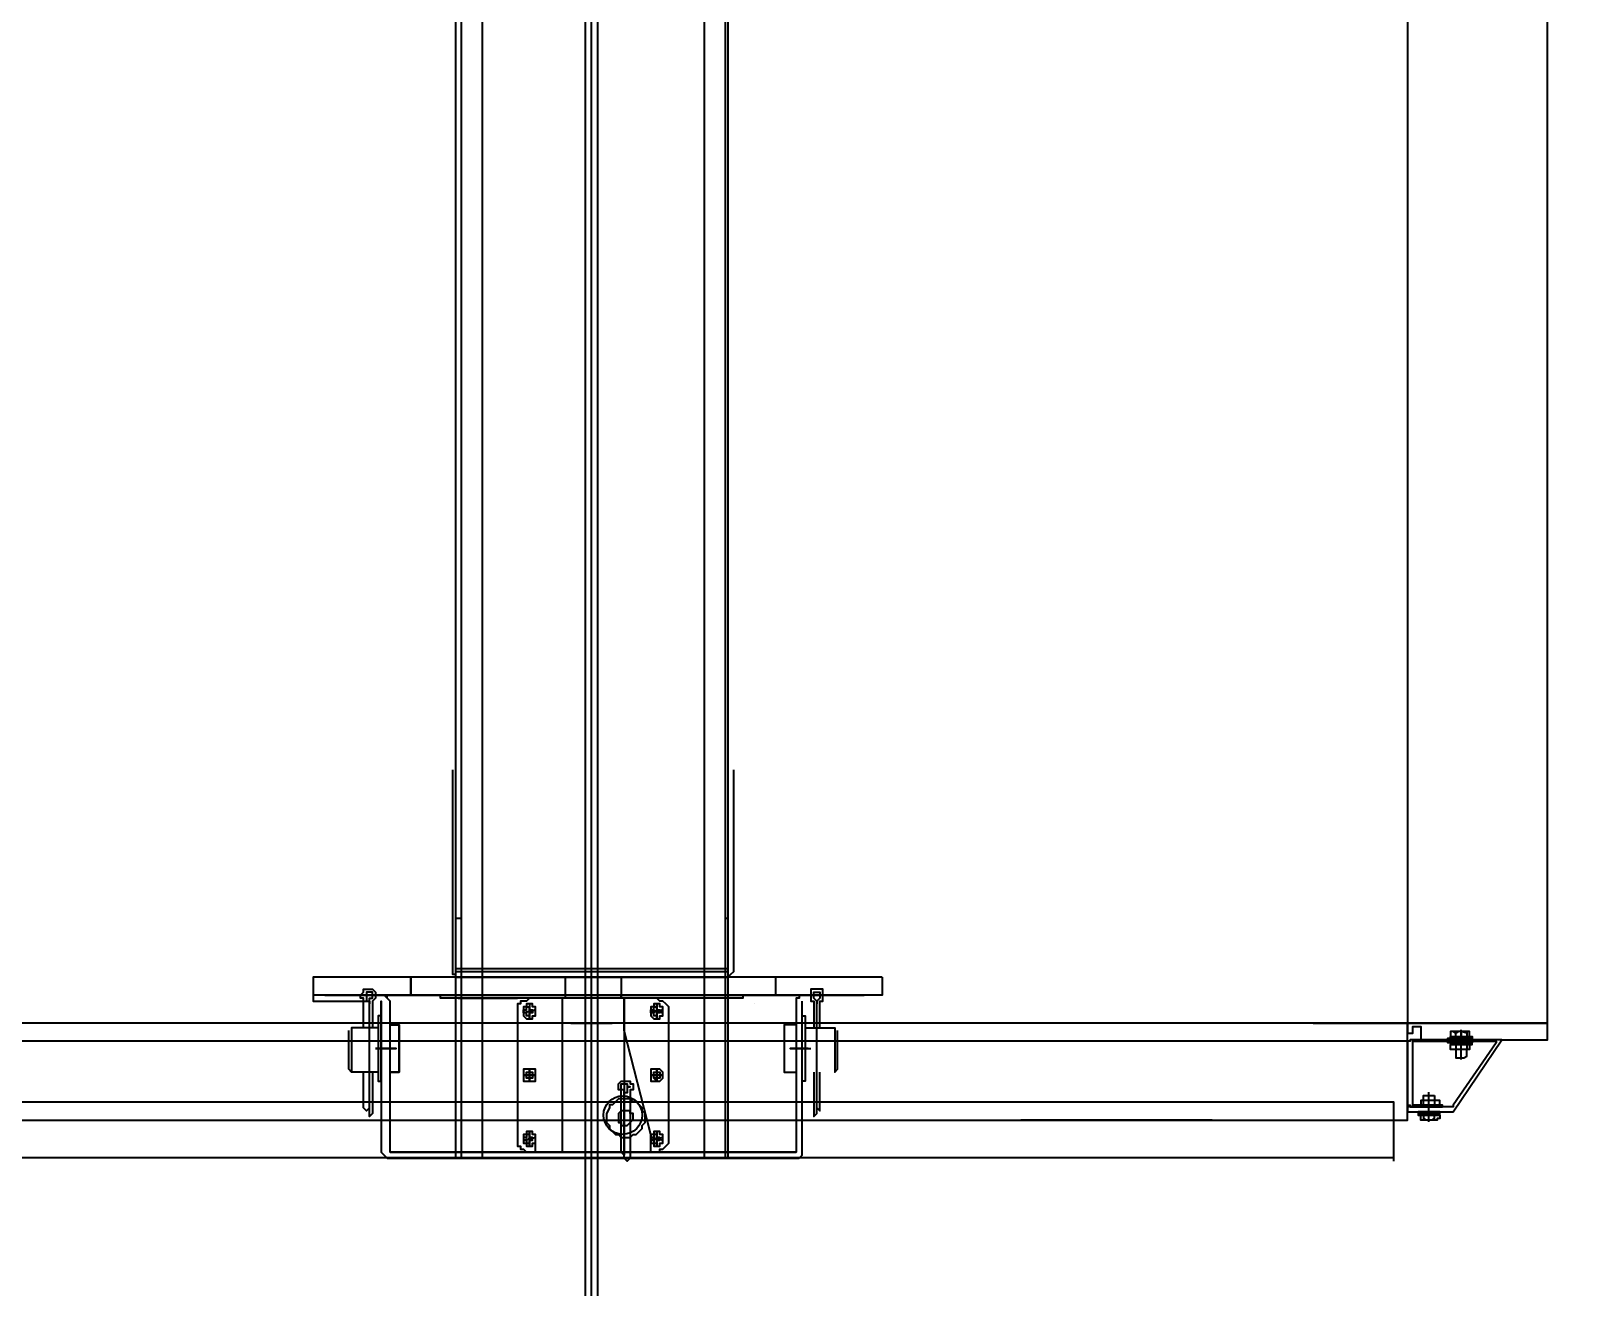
# Model space of a CAD drawing. Header units: millimetres. Extents: x 16084 to 24556, y -3303 to 19570.
# Drawn here: x 18868 to 19999, y -191 to 720 of the extents above; entities that cross this region are included whole.
import ezdxf

# ---------------------------------------------------------------- set-up
doc = ezdxf.new("R2010")
doc.units = ezdxf.units.MM
doc.header["$MEASUREMENT"] = 0
doc.layers.add('$2$PDF_0', color=7, linetype='Continuous')
doc.layers.add('AA_Rail', color=7, linetype='Continuous')
doc.layers.add('AA_Datum', color=7, linetype='Continuous', plot=False)
doc.styles.add('Century Gothic$001H0', font='cent.shx')
doc.dimstyles.new('Copy of ISO-25', dxfattribs={"dimtxt": 250, "dimasz": 80, "dimexe": 1.25, "dimexo": 0.625, "dimtad": 1, "dimtxsty": 'Century Gothic$001H0', "dimblk": 'ARCHTICK', "dimcen": 2.5, "dimadec": 0, "dimazin": 0, "dimtfac": 1, "dimtmove": 0, "dimatfit": 3, "dimfxl": 1, "dimarcsym": 0})

# ---------------------------------------------------------------- blocks, each defined once
blk = doc.blocks.new('_ArchTick')
at = {"color": 0, "linetype": 'ByBlock', "const_width": 0.15}
blk.add_lwpolyline([(-0.5, -0.5), (0.5, 0.5)], dxfattribs=at)
blk = doc.blocks.new('*D11')
at = {"color": 0, "lineweight": -2, "transparency": 16777216}
for p, q in [((20199.375, 16200), (16998.75, 16200)), ((17000, -1000), (17000, 16200)), ((20199.375, -1000), (16998.75, -1000))]:
    blk.add_line(p, q, dxfattribs=at)
at = {"layer": 'Defpoints', "color": 0, "transparency": 16777216}
for p in [(17000, 16200), (20200, 16200), (20200, -1000)]:
    blk.add_point(p, dxfattribs=at)
at = {"color": 0, "lineweight": -2, "transparency": 16777216, "xscale": 80, "yscale": 80, "zscale": 80}
for p, rotation in [((17000, 16200), 90), ((17000, -1000), 270)]:
    blk.add_blockref('_ArchTick', p, dxfattribs=dict(at, rotation=rotation))
at = {"color": 0, "transparency": 16777216, "insert": (16874.375, 7600), "char_height": 250, "attachment_point": 5, "rotation": 90, "style": 'Century Gothic$001H0'}
blk.add_mtext('SHAFT TOTAL HEIGHT 17200', dxfattribs=at)

msp = doc.modelspace()

# ---------------------------------------------------------------- linework, layer by layer
at = {"layer": '$2$PDF_0', "lineweight": 25}
for points in [[(19857.399, -97.619), (18675, -97.619), (18675, 2300), (19875, 2300), (19875, 1887.47), (19935.626, 1887.47), (19935.626, 1917.318), (19937.582, 1917.318), (19937.582, 1887.47), (19937.582, 1885.714), (19935.626, 1885.714), (19875, 1885.714), (19873.044, 1887.47), (19873.044, 2300)], [(19373.978, -97.849), (19373.978, 1753.584), (19176.063, 1753.584), (19176.063, -97.849)], [(19180.366, 1753.584), (19180.366, -97.849)], [(19195.424, 1753.584), (19195.424, -97.849)], [(19356.768, 1753.584), (19356.768, -97.849)], [(19371.827, 1753.584), (19371.827, -97.849)], [(19173.912, 183.964), (19173.912, 39.831), (19173.912, 37.68), (19173.912, 35.528), (19176.063, 35.528), (19176.063, 33.377), (19178.214, 33.377), (19371.827, 33.377), (19373.978, 33.377), (19376.129, 35.528), (19378.28, 37.68), (19378.28, 39.831), (19378.28, 183.964)], [(19176.063, 181.813), (19176.063, 37.68), (19373.978, 37.68), (19373.978, 181.813)], [(19176.063, 76.402), (19180.366, 76.402)], [(19371.827, 76.402), (19373.978, 76.402)], [(19176.063, 39.831), (19373.978, 39.831)], [(19485.843, 33.377), (19072.803, 33.377), (19072.803, 16.167), (19111.526, 16.167)], [(19109.375, -3.194), (19109.375, 14.016), (19109.375, 16.167), (19109.375, 18.319), (19107.223, 18.319), (19107.223, 20.47), (19109.375, 22.621), (19109.375, 24.772), (19111.526, 24.772), (19113.677, 24.772), (19115.828, 24.772), (19117.98, 22.621), (19117.98, 20.47), (19117.98, 18.319), (19115.828, 16.167), (19115.828, 14.016), (19115.828, -3.194)], [(19113.677, -3.194), (19113.677, 14.016), (19113.677, 16.167), (19113.677, 18.319), (19115.828, 18.319), (19115.828, 20.47), (19115.828, 22.621), (19113.677, 22.621), (19111.526, 22.621), (19111.526, 20.47), (19109.375, 20.47), (19111.526, 20.47), (19111.526, 18.319), (19111.526, 16.167), (19113.677, 16.167), (19113.677, 14.016)], [(19485.843, 33.377), (19485.843, 20.47), (19429.91, 20.47), (19427.759, 20.47), (19425.608, 20.47), (19425.608, 18.319), (19423.457, 18.319), (19423.457, 16.167), (19423.457, -93.546), (19128.736, -93.546), (19423.457, -93.546)], [(19255.659, 33.377), (19255.659, 20.47), (19255.659, 18.319)], [(19296.533, 33.377), (19296.533, 20.47), (19296.533, 18.319), (19296.533, 20.47)], [(19408.398, 33.377), (19408.398, 20.47)], [(19440.666, -3.194), (19440.666, 14.016), (19440.666, 16.167), (19442.818, 16.167), (19442.818, 18.319), (19442.818, 20.47), (19442.818, 22.621), (19442.818, 24.772), (19440.666, 24.772), (19438.515, 24.772), (19436.364, 24.772), (19434.213, 24.772), (19434.213, 22.621), (19434.213, 20.47), (19434.213, 18.319), (19434.213, 16.167), (19436.364, 16.167), (19436.364, 14.016), (19436.364, -3.194)], [(19438.515, -3.194), (19438.515, 14.016), (19438.515, 16.167), (19436.364, 18.319), (19436.364, 20.47), (19436.364, 22.621), (19438.515, 22.621), (19440.666, 22.621), (19440.666, 20.47), (19440.666, 18.319), (19438.515, 16.167), (19438.515, 14.016)], [(19111.526, 20.47), (19072.803, 20.47)], [(19117.98, 18.319), (19117.98, 18.319)], [(19128.736, -93.546), (19128.736, 16.167), (19126.585, 18.319), (19126.585, 20.47), (19124.433, 20.47), (19122.282, 20.47), (19124.433, 20.47), (19126.585, 18.319), (19128.736, 16.167)], [(19122.282, -41.916), (19122.282, 16.167), (19122.282, -91.395), (19122.282, -93.546), (19124.433, -95.698), (19126.585, -97.849), (19128.736, -97.849), (19423.457, -97.849), (19425.608, -97.849), (19427.759, -95.698), (19427.759, -93.546), (19427.759, -91.395), (19427.759, 16.167)], [(19178.214, 18.319), (19221.239, 18.319)], [(19229.844, 14.016), (19229.844, 3.26), (19229.844, 11.865), (19229.844, 9.714), (19231.996, 9.714), (19231.996, 7.562), (19229.844, 7.562), (19229.844, 5.411), (19227.693, 5.411), (19227.693, 7.562), (19225.542, 7.562), (19225.542, 9.714), (19227.693, 9.714), (19227.693, 11.865), (19229.844, 11.865)], [(19229.844, 11.865), (19229.844, 11.865)], [(19253.508, 18.319), (19253.508, -93.546)], [(19318.045, -93.546), (19318.045, -80.639), (19298.684, -5.345), (19298.684, 18.319), (19298.684, -93.546), (19298.684, -95.698), (19296.533, -93.546), (19296.533, -67.731), (19296.533, -52.673), (19296.533, -50.521), (19296.533, -48.37), (19294.382, -48.37), (19294.382, -46.219), (19294.382, -44.068), (19296.533, -41.916), (19298.684, -41.916), (19300.835, -41.916), (19302.987, -41.916), (19302.987, -44.068), (19305.138, -44.068), (19305.138, -46.219), (19305.138, -48.37), (19302.987, -48.37), (19302.987, -50.521), (19302.987, -52.673), (19302.987, -67.731), (19302.987, -97.849), (19300.835, -100), (19298.684, -97.849), (19298.684, -67.731), (19298.684, -52.673)], [(19322.348, 11.865), (19322.348, 11.865)], [(19373.978, 18.319), (19330.953, 18.319)], [(19393.339, 14.016), (19393.339, 14.016)], [(19113.677, -44.068), (19113.677, 7.562)], [(19225.542, 7.562), (19234.147, 9.714), (19225.542, 7.562)], [(19229.844, 5.411), (19229.844, 5.411)], [(19318.045, 7.562), (19326.65, 9.714), (19318.045, 7.562)], [(19318.045, 9.714), (19318.045, 9.714)], [(19322.348, 5.411), (19322.348, 5.411)], [(19438.515, -44.068), (19438.515, 7.562)], [(18638.814, -70.238), (19867.177, -70.238), (19867.177, 0), (18638.814, 0)], [(19120.131, -3.194), (19100.77, -3.194), (19100.77, -35.463), (19098.618, -33.311), (19098.618, -5.345)], [(19423.457, -1.043), (19414.852, -1.043), (19414.852, -35.463), (19423.457, -35.463)], [(19429.91, -3.194), (19451.423, -3.194), (19451.423, -35.463), (19453.574, -33.311), (19453.574, -5.345)], [(19798.729, 0), (19867.177, 0), (19804.596, 0)], [(19935.626, -11.905), (19968.873, -11.905), (19968.873, 0), (19966.917, 0), (19867.177, 0), (19912.158, 0)], [(19880.867, 0), (19867.177, 0), (19867.177, -5.952), (19867.177, -7.143), (19869.133, -7.143), (19871.089, -7.143), (19871.089, -5.952), (19871.089, -2.381), (19873.044, -2.381), (19876.956, -2.381), (19876.956, -10.714), (19876.956, -11.905), (19878.911, -11.905), (19900.424, -11.905)], [(19873.044, -2.381), (19873.044, -2.381)], [(19904.335, 0), (19894.557, 0)], [(19910.202, -5.952), (19900.424, -5.952)], [(19904.335, -10.714), (19902.379, -9.524), (19902.379, -7.143)], [(19906.291, -26.191), (19906.291, -4.762)], [(19906.291, -5.952), (19906.291, -5.952)], [(19906.291, -9.524), (19906.291, -5.952), (19906.291, -9.524)], [(19908.247, -10.714), (19906.291, -9.524)], [(19910.202, -7.143), (19910.202, -9.524)], [(19867.177, -13.095), (18638.814, -13.095)], [(19117.98, -18.253), (19133.038, -18.253), (19117.98, -18.253)], [(19432.061, -18.253), (19419.154, -18.253), (19434.213, -18.253)], [(19871.089, -11.905), (19871.089, -11.905)], [(19904.335, -14.286), (19902.379, -15.476), (19902.379, -19.048), (19900.424, -19.048), (19898.468, -19.048), (19898.468, -15.476), (19912.158, -15.476), (19912.158, -19.048), (19910.202, -19.048), (19906.291, -19.048), (19904.335, -19.048), (19902.379, -19.048), (19902.379, -23.81), (19902.379, -25), (19908.247, -25), (19910.202, -23.81), (19910.202, -19.048)], [(19898.468, -19.048), (19898.468, -19.048)], [(19910.202, -15.476), (19910.202, -19.048), (19900.424, -19.048)], [(19908.247, -14.286), (19906.291, -15.476)], [(19910.202, -11.905), (19916.069, -11.905)], [(19910.202, -19.048), (19910.202, -19.048)], [(19229.844, -33.311), (19229.844, -41.916), (19229.844, -33.311)], [(19322.348, -33.311), (19322.348, -41.916), (19322.348, -33.311)], [(19322.348, -33.311), (19322.348, -41.916), (19322.348, -33.311)], [(19120.131, -35.463), (19100.77, -35.463)], [(19113.677, -61.278), (19111.526, -63.429), (19109.375, -61.278), (19109.375, -35.463)], [(19115.828, -35.463), (19115.828, -65.58), (19113.677, -67.731), (19113.677, -65.58), (19113.677, -35.463)], [(19225.542, -37.614), (19225.542, -37.614)], [(19229.844, -35.463), (19229.844, -35.463)], [(19229.844, -41.916), (19229.844, -41.916)], [(19231.996, -37.614), (19231.996, -37.614)], [(19234.147, -37.614), (19234.147, -37.614)], [(19318.045, -37.614), (19318.045, -37.614)], [(19322.348, -35.463), (19322.348, -35.463)], [(19322.348, -41.916), (19322.348, -41.916)], [(19324.499, -37.614), (19324.499, -37.614)], [(19326.65, -37.614), (19326.65, -37.614)], [(19436.364, -35.463), (19436.364, -65.58), (19436.364, -67.731), (19438.515, -65.58), (19438.515, -35.463)], [(19438.515, -61.278), (19440.666, -63.429), (19440.666, -61.278), (19440.666, -35.463)], [(19300.835, -48.37), (19300.835, -48.37)], [(19888.69, -55.952), (19876.956, -55.952)], [(19878.911, -59.524), (19878.911, -55.952)], [(19882.823, -71.429), (19882.823, -50)], [(19886.734, -55.952), (19886.734, -59.524)], [(19857.399, -100), (19857.399, -57.143), (18638.814, -57.143)], [(19878.911, -66.667), (19878.911, -69.048), (19878.911, -70.238), (19876.956, -70.238), (19876.956, -69.048), (19876.956, -66.667), (19890.645, -66.667), (19890.645, -69.048), (19888.69, -69.048), (19888.69, -70.238), (19886.734, -70.238), (19886.734, -69.048), (19884.778, -70.238), (19880.867, -70.238), (19878.911, -69.048)], [(19880.867, -65.476), (19880.867, -66.667)], [(19884.778, -65.476), (19884.778, -66.667)], [(19886.734, -69.048), (19886.734, -66.667)], [(19229.844, -78.488), (19229.844, -89.244), (19229.844, -78.488)], [(19322.348, -78.488), (19322.348, -89.244), (19322.348, -78.488)], [(19322.348, -78.488), (19322.348, -89.244), (19322.348, -78.488)], [(19725.442, -70.238), (19586.588, -70.238)], [(19876.956, -69.048), (19876.956, -69.048)], [(19888.69, -70.238), (19876.956, -70.238)], [(19886.734, -69.048), (19886.734, -69.048)], [(19225.542, -84.941), (19234.147, -82.79), (19225.542, -84.941)], [(19229.844, -80.639), (19229.844, -80.639)], [(19229.844, -87.093), (19229.844, -87.093)], [(19234.147, -93.546), (19234.147, -80.639)], [(19318.045, -84.941), (19326.65, -82.79), (19318.045, -84.941)], [(19318.045, -82.79), (19318.045, -82.79)], [(19322.348, -80.639), (19322.348, -80.639)], [(19322.348, -87.093), (19322.348, -87.093)]]:
    msp.add_lwpolyline(points, dxfattribs=at)
for points in [[(19867.177, 1885.714), (19867.177, 0), (19968.873, 0), (19968.873, 1885.714)], [(19143.795, 20.47), (19143.795, 33.377)], [(19081.408, 20.47), (19472.935, 20.47)], [(19384.734, 20.47), (19384.734, 18.319), (19165.307, 18.319), (19165.307, 20.47)], [(19229.844, 18.319), (19227.693, 16.167), (19225.542, 16.167), (19223.391, 16.167), (19223.391, 14.016), (19221.239, 14.016), (19221.239, 11.865), (19221.239, 9.714), (19221.239, 7.562), (19221.239, -84.941), (19221.239, -87.093), (19221.239, -89.244), (19223.391, -89.244), (19223.391, -91.395), (19225.542, -91.395), (19227.693, -93.546), (19229.844, -93.546), (19322.348, -93.546), (19324.499, -93.546), (19324.499, -91.395), (19326.65, -91.395), (19328.802, -89.244), (19330.953, -87.093), (19330.953, -84.941), (19330.953, 7.562), (19330.953, 9.714), (19330.953, 11.865), (19328.802, 14.016), (19326.65, 16.167), (19324.499, 16.167), (19322.348, 18.319)], [(19234.147, 7.562), (19234.147, 9.714), (19234.147, 11.865), (19231.996, 11.865), (19231.996, 14.016), (19229.844, 14.016), (19227.693, 14.016), (19227.693, 11.865), (19225.542, 11.865), (19225.542, 9.714), (19225.542, 7.562), (19225.542, 5.411), (19227.693, 3.26), (19229.844, 3.26), (19231.996, 3.26), (19231.996, 5.411), (19234.147, 5.411)], [(19326.65, 7.562), (19326.65, 9.714), (19326.65, 11.865), (19324.499, 11.865), (19324.499, 14.016), (19322.348, 14.016), (19320.197, 14.016), (19320.197, 11.865), (19318.045, 11.865), (19318.045, 9.714), (19318.045, 7.562), (19318.045, 5.411), (19320.197, 3.26), (19322.348, 3.26), (19324.499, 3.26), (19324.499, 5.411), (19326.65, 5.411)], [(19322.348, 11.865), (19322.348, 9.714), (19324.499, 9.714), (19324.499, 7.562), (19322.348, 7.562), (19322.348, 5.411), (19320.197, 5.411), (19320.197, 7.562), (19318.045, 7.562), (19318.045, 9.714), (19320.197, 9.714), (19320.197, 11.865), (19322.348, 11.865), (19322.348, 3.26), (19322.348, 14.016), (19322.348, 3.26), (19322.348, 11.865), (19322.348, 9.714), (19324.499, 9.714), (19324.499, 7.562), (19322.348, 7.562), (19322.348, 5.411), (19320.197, 5.411), (19320.197, 7.562), (19318.045, 7.562), (19318.045, 9.714), (19320.197, 9.714), (19320.197, 11.865)], [(19326.65, 7.562), (19318.045, 9.714), (19326.65, 7.562), (19326.65, 9.714), (19326.65, 11.865), (19324.499, 11.865), (19324.499, 14.016), (19322.348, 14.016), (19320.197, 14.016), (19320.197, 11.865), (19318.045, 11.865), (19318.045, 9.714), (19318.045, 7.562), (19318.045, 5.411), (19320.197, 3.26), (19322.348, 3.26), (19324.499, 3.26), (19324.499, 5.411), (19326.65, 5.411)], [(19122.282, 5.411), (19120.131, 5.411), (19120.131, -41.916), (19122.282, -41.916)], [(19122.282, 5.411), (19120.131, 5.411), (19120.131, -41.916), (19122.282, -41.916)], [(19427.759, 5.411), (19429.91, 5.411), (19429.91, -41.916), (19427.759, -41.916)], [(19128.736, -35.463), (19135.19, -35.463), (19135.19, -1.043), (19128.736, -1.043), (19135.19, -1.043), (19135.19, -35.463)], [(19898.468, -10.714), (19898.468, -9.524), (19914.114, -9.524), (19914.114, -10.714), (19914.114, -11.905), (19896.512, -11.905), (19896.512, -10.714), (19914.114, -10.714)], [(19912.158, -9.524), (19912.158, -7.143), (19912.158, -5.952), (19910.202, -5.952), (19910.202, -7.143), (19906.291, -5.952), (19904.335, -5.952), (19902.379, -7.143), (19900.424, -5.952), (19898.468, -5.952), (19898.468, -7.143), (19898.468, -9.524)], [(19892.601, -60.714), (19892.601, -59.524), (19871.089, -59.524), (19871.089, -13.095), (19929.759, -13.095), (19931.715, -13.095), (19931.715, -14.286), (19900.424, -59.524), (19900.424, -60.714), (19867.177, -60.714), (19867.177, -64.286), (19900.424, -64.286), (19935.626, -11.905), (19871.089, -11.905), (19869.133, -11.905), (19869.133, -13.095), (19867.177, -13.095), (19867.177, -58.333), (19867.177, -59.524), (19869.133, -59.524), (19869.133, -60.714), (19871.089, -60.714)], [(19914.114, -14.286), (19896.512, -14.286), (19896.512, -13.095), (19914.114, -13.095), (19914.114, -14.286), (19898.468, -14.286), (19898.468, -15.476), (19914.114, -15.476)], [(19225.542, -37.614), (19234.147, -37.614), (19234.147, -35.463), (19234.147, -33.311), (19231.996, -33.311), (19229.844, -33.311), (19227.693, -33.311), (19225.542, -33.311), (19225.542, -35.463), (19225.542, -37.614), (19225.542, -39.765), (19225.542, -41.916), (19227.693, -41.916), (19229.844, -41.916), (19231.996, -41.916), (19234.147, -41.916), (19234.147, -39.765), (19234.147, -37.614)], [(19229.844, -41.916), (19229.844, -39.765), (19227.693, -39.765), (19227.693, -37.614), (19225.542, -37.614), (19227.693, -37.614), (19227.693, -35.463), (19229.844, -35.463), (19229.844, -33.311), (19229.844, -35.463), (19231.996, -35.463), (19231.996, -37.614), (19231.996, -39.765), (19229.844, -39.765)], [(19318.045, -37.614), (19326.65, -37.614), (19326.65, -35.463), (19324.499, -33.311), (19322.348, -33.311), (19320.197, -33.311), (19318.045, -33.311), (19318.045, -35.463), (19318.045, -37.614), (19318.045, -39.765), (19318.045, -41.916), (19320.197, -41.916), (19322.348, -41.916), (19324.499, -41.916), (19326.65, -39.765), (19326.65, -37.614)], [(19322.348, -41.916), (19322.348, -39.765), (19320.197, -39.765), (19320.197, -37.614), (19318.045, -37.614), (19320.197, -37.614), (19320.197, -35.463), (19322.348, -35.463), (19322.348, -33.311), (19322.348, -35.463), (19324.499, -35.463), (19324.499, -37.614), (19324.499, -39.765), (19322.348, -39.765)], [(19326.65, -37.614), (19318.045, -37.614), (19326.65, -37.614), (19326.65, -35.463), (19324.499, -33.311), (19322.348, -33.311), (19320.197, -33.311), (19318.045, -33.311), (19318.045, -35.463), (19318.045, -37.614), (19318.045, -39.765), (19318.045, -41.916), (19320.197, -41.916), (19322.348, -41.916), (19324.499, -41.916), (19326.65, -39.765)], [(19318.045, -37.614), (19320.197, -37.614), (19320.197, -35.463), (19322.348, -35.463), (19322.348, -33.311), (19322.348, -35.463), (19324.499, -35.463), (19324.499, -37.614), (19324.499, -39.765), (19322.348, -39.765), (19322.348, -41.916), (19320.197, -39.765), (19320.197, -37.614)], [(19296.533, -48.37), (19296.533, -46.219), (19296.533, -44.068), (19298.684, -44.068), (19300.835, -44.068), (19300.835, -46.219), (19302.987, -46.219), (19300.835, -46.219), (19300.835, -48.37), (19300.835, -50.521), (19298.684, -50.521), (19298.684, -52.673), (19298.684, -50.521), (19298.684, -48.37)], [(19313.743, -67.731), (19313.743, -65.58), (19311.592, -63.429), (19311.592, -61.278), (19309.44, -59.126), (19307.289, -56.975), (19305.138, -56.975), (19302.987, -54.824), (19300.835, -54.824), (19296.533, -54.824), (19294.382, -54.824), (19292.231, -56.975), (19290.079, -59.126), (19287.928, -59.126), (19287.928, -61.278), (19285.777, -65.58), (19285.777, -67.731), (19285.777, -69.883), (19285.777, -72.034), (19287.928, -74.185), (19287.928, -76.336), (19290.079, -78.488), (19292.231, -80.639), (19294.382, -80.639), (19296.533, -82.79), (19300.835, -82.79), (19302.987, -82.79), (19305.138, -80.639), (19307.289, -80.639), (19309.44, -78.488), (19311.592, -76.336), (19311.592, -74.185), (19313.743, -72.034)], [(19890.645, -59.524), (19890.645, -55.952), (19888.69, -55.952), (19886.734, -55.952), (19884.778, -55.952), (19880.867, -55.952), (19878.911, -55.952), (19876.956, -55.952), (19876.956, -59.524)], [(19886.734, -52.381), (19886.734, -55.952), (19878.911, -55.952), (19878.911, -52.381)], [(19305.138, -67.731), (19305.138, -65.58), (19302.987, -65.58), (19302.987, -63.429), (19300.835, -63.429), (19298.684, -63.429), (19296.533, -63.429), (19294.382, -65.58), (19294.382, -67.731), (19294.382, -69.883), (19294.382, -72.034), (19296.533, -72.034), (19296.533, -74.185), (19298.684, -74.185), (19300.835, -74.185), (19302.987, -72.034), (19305.138, -69.883)], [(19875, -65.476), (19890.645, -65.476), (19875, -65.476), (19875, -66.667), (19890.645, -66.667), (19890.645, -65.476), (19890.645, -64.286), (19875, -64.286)], [(19234.147, -84.941), (19234.147, -82.79), (19234.147, -80.639), (19231.996, -80.639), (19231.996, -78.488), (19229.844, -78.488), (19227.693, -78.488), (19227.693, -80.639), (19225.542, -80.639), (19225.542, -82.79), (19225.542, -84.941), (19225.542, -87.093), (19227.693, -87.093), (19227.693, -89.244), (19229.844, -89.244), (19231.996, -89.244), (19231.996, -87.093), (19234.147, -87.093)], [(19326.65, -84.941), (19326.65, -82.79), (19326.65, -80.639), (19324.499, -80.639), (19324.499, -78.488), (19322.348, -78.488), (19320.197, -78.488), (19320.197, -80.639), (19318.045, -80.639), (19318.045, -82.79), (19318.045, -84.941), (19318.045, -87.093), (19320.197, -87.093), (19320.197, -89.244), (19322.348, -89.244), (19324.499, -89.244), (19324.499, -87.093), (19326.65, -87.093)], [(19326.65, -84.941), (19318.045, -82.79), (19326.65, -84.941), (19326.65, -82.79), (19326.65, -80.639), (19324.499, -80.639), (19324.499, -78.488), (19322.348, -78.488), (19320.197, -78.488), (19320.197, -80.639), (19318.045, -80.639), (19318.045, -82.79), (19318.045, -84.941), (19318.045, -87.093), (19320.197, -87.093), (19320.197, -89.244), (19322.348, -89.244), (19324.499, -89.244), (19324.499, -87.093), (19326.65, -87.093)], [(19229.844, -87.093), (19229.844, -84.941), (19231.996, -84.941), (19231.996, -82.79), (19229.844, -82.79), (19229.844, -80.639), (19227.693, -80.639), (19227.693, -82.79), (19225.542, -82.79), (19225.542, -84.941), (19227.693, -84.941), (19227.693, -87.093)], [(19322.348, -87.093), (19322.348, -84.941), (19324.499, -84.941), (19324.499, -82.79), (19322.348, -82.79), (19322.348, -80.639), (19320.197, -80.639), (19320.197, -82.79), (19318.045, -82.79), (19318.045, -84.941), (19320.197, -84.941), (19320.197, -87.093)], [(19318.045, -84.941), (19320.197, -84.941), (19320.197, -87.093), (19322.348, -87.093), (19322.348, -84.941), (19324.499, -84.941), (19324.499, -82.79), (19322.348, -82.79), (19322.348, -80.639), (19320.197, -80.639), (19320.197, -82.79), (19318.045, -82.79)]]:
    msp.add_lwpolyline(points, close=True, dxfattribs=at)
msp.add_circle((19297.609, -66.655), 13.983, dxfattribs=at)
msp.add_line((19867.177, 1885.714), (19867.177, 0))
at = {"layer": 'AA_Datum'}
for p, q in [((19275, -1000), (19275, 16200)), ((19260, 0), (19290, 0))]:
    msp.add_line(p, q, dxfattribs=at)
at = {"layer": 'AA_Rail'}
for p, q in [((19270.5, -1000), (19270.5, 16200)), ((19279.5, -1000), (19279.5, 16200))]:
    msp.add_line(p, q, dxfattribs=at)

# ---------------------------------------------------------------- dimensions: what is measured, and where the dimension line sits
dim = msp.add_linear_dim(base=(17000, 16200), p1=(20200, -1000), p2=(20200, 16200), angle=90, text='SHAFT TOTAL HEIGHT <>', dimstyle='Copy of ISO-25')
dim.commit()
dim.dimension.update_dxf_attribs({"geometry": '*D11', "text_midpoint": (16874.375, 7600)})

doc.saveas('drawing.dxf')
